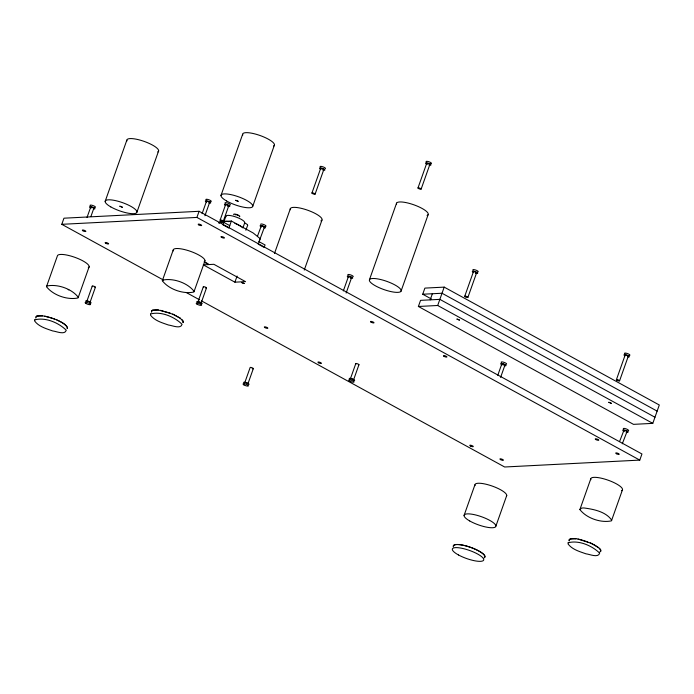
<?xml version="1.0" encoding="UTF-8"?>
<svg xmlns="http://www.w3.org/2000/svg" width="694" height="694" viewBox="0 0 694 694"><rect width="100%" height="100%" fill="white"/><g stroke="black" fill="none" stroke-linecap="round" stroke-linejoin="round"><path stroke-width="1.04" d="M163.472 280.038L61.783 224.318L63.952 218.194L199.083 211.297L641.95 453.98L639.781 460.105L504.659 467.001L201.494 300.875M89.162 266.696L78.066 297.943C67.465 300.25 53.108 295.288 46.498 286.674L57.342 256.051A16.812 4.355 19.5 0 1 76.106 257.786A16.812 4.355 19.5 0 1 88.268 267.815M87.019 217.474L90.636 207.263M90.923 216.493L93.811 208.33M105.141 201.425L126.828 140.188M92.224 286.145L86.802 301.456A1.683 0.434 19.5 0 1 88.598 301.595M89.986 302.515L95.408 287.212M136.961 212.06L158.648 150.832M204.99 260.788L193.886 292.035C183.294 294.343 168.928 289.381 162.327 280.758L173.162 250.144M61.783 224.318L196.914 217.422L199.083 211.297M202.093 213.683L206.43 201.434M204.912 215.765L209.614 202.501M220.97 195.517L242.648 134.28M220.119 220.128L225.541 204.817M219.139 223.459L219.79 221.62L231.371 221.03L253.137 232.958L260.189 238.649L258.237 244.158L264.188 247.42L265.056 244.965L259.105 241.712M223.303 221.195L228.725 205.884M224.058 221.325L225.828 216.355M229.749 225.619L223.798 222.366L222.939 224.813L228.881 228.074L231.371 221.03M203.307 286.848L197.885 302.15A1.683 0.434 19.5 0 1 199.352 302.185M201.069 303.217L206.491 287.906M242.874 227.953L244.756 222.679A10.002 2.585 19.5 0 0 234.772 216.615A10.002 2.585 19.5 0 0 225.906 216.806M252.79 206.153L274.468 144.925M245.893 230.252L247.654 225.272M234.91 282.18L245.529 281.643L213.891 264.31L203.273 264.848L234.91 282.18L237.079 276.056M274.494 253.449L290.396 208.547M244.713 382.854L250.135 367.551A1.683 0.434 19.5 0 1 251.375 367.516A1.683 0.434 19.5 0 1 253.267 368.471A1.683 0.434 19.5 0 1 252.182 368.67M311.936 193.036L320.611 168.538M247.897 383.921L253.319 368.609M315.119 194.094L323.786 169.605M304.258 270.07L321.964 220.067M343.33 290.933L348.388 276.646M346.15 293.024L351.572 277.713M369.468 279.673L396.569 203.134M350.349 378.967L355.762 363.665M417.979 187.987L426.645 163.498M353.524 380.034L358.945 364.723M421.154 189.054L429.829 164.556M401.037 291.185A16.812 4.355 19.5 0 0 379.115 279.179A16.812 4.355 19.5 0 0 375.593 285.919A16.812 4.355 19.5 0 0 401.037 291.185L428.137 214.646M431.252 298.906L422.724 294.23L424.884 288.105L444.195 287.125L659.3 405.001L652.794 423.366L633.492 424.355L418.387 306.479L420.555 300.355L439.857 299.366L654.963 417.241M430.202 299.86L432.371 293.736M418.387 306.479L437.688 305.49L444.195 287.125M464.737 296.277L473.412 271.788M467.921 297.344L476.596 272.846M497.78 375.315L501.753 364.09M500.6 377.406L504.937 365.157M464.06 515.486L474.904 484.872M495.88 526.13L506.724 495.507M616.393 379.748L625.068 355.259M619.577 380.815L628.252 356.317M622.544 489.6L611.449 520.856C600.857 523.163 586.491 518.201 579.889 509.578L590.724 478.964M257.448 236.29L261.196 226.166M259.114 241.451L264.371 227.268M619.534 441.636L623.819 430.584M622.292 443.787L626.968 431.737M46.498 286.674L46.75 286.032C57.35 283.725 71.708 288.687 78.318 297.31M67.223 328.557L67.474 327.924C65.965 323.543 60.569 322.033 56.839 319.995M162.327 280.758L162.578 280.124C173.179 277.817 187.536 282.779 194.147 291.402M151.734 310.738L151.622 312.144L151.604 310.938L152.671 310.131L158.345 309.949M183.051 322.649L183.164 321.253L181.741 319.405M579.889 509.578L581.286 508.294A12.613 3.262 19.5 0 1 583.975 507.965C593.691 509.231 606.009 511.704 611.709 520.214M569.297 539.559L569.184 540.956L569.167 539.759L570.234 538.943L575.899 538.77M600.614 551.47L600.726 550.064L599.295 548.225M67.283 328.418L67.335 327.16C61.835 320.55 52.727 318.234 44.676 316.204M183.103 322.51L183.164 321.253L179.989 318.017L172.659 314.087M599.746 552.025L600.735 551.27L600.726 550.064L599.642 548.555L594.611 545.024L590.221 542.899M152.376 310.253L157.668 309.871L170.247 313.107M569.939 539.073C575.933 537.581 582.136 540.088 587.809 541.927M235.431 214.793L235.882 214.767M218.541 222.635L223.798 222.366M422.724 294.23L442.026 293.25L657.131 411.117M42.516 315.857L36.548 316.16L35.793 318.052M597.976 547.176L591.002 543.246L578.059 539.108M160.496 310.296L173.439 314.425L180.483 318.373M54.427 319.023C48.823 317.123 42.82 314.929 36.843 316.039L35.784 316.967M236.94 215.036L237.886 215.504M68.186 289.615L68.819 289.901M244.635 222.974L245.364 223.312A5.04 1.301 19.5 0 1 247.524 225.515M437.688 305.49L652.794 423.366M196.914 217.422L639.781 460.105M186.287 292.538L199.586 299.834M320.246 167.02A2.854 0.737 19.5 0 1 322.805 166.777A2.854 0.737 19.5 0 1 325.182 168.677M320.793 169.275A2.854 0.737 19.5 0 1 320.298 167.896A2.854 0.737 19.5 0 1 324.523 169.431A2.854 0.737 19.5 0 1 322.97 170.073M321.105 169.05A1.683 0.434 19.5 0 1 321.166 168.382A1.683 0.434 19.5 0 1 323.508 169.241A1.683 0.434 19.5 0 1 322.962 169.726M426.558 162.214A2.854 0.737 19.5 0 1 427.166 161.338A2.854 0.737 19.5 0 1 430.896 162.7A2.854 0.737 19.5 0 1 430.54 163.671M426.836 164.235A2.854 0.737 19.5 0 1 426.342 162.847A2.854 0.737 19.5 0 1 430.566 164.391A2.854 0.737 19.5 0 1 429.013 165.033M427.409 164.148A1.683 0.434 19.5 0 1 426.975 163.333A1.683 0.434 19.5 0 1 429.334 164.053A1.683 0.434 19.5 0 1 429.274 164.721M196.983 302.168A2.854 0.737 19.5 0 1 199.82 302.02A2.854 0.737 19.5 0 1 201.624 303.868M200.306 302.567A1.683 0.434 19.5 0 1 200.948 302.992M203.585 287.212A1.683 0.434 19.5 0 1 204.036 286.709A1.683 0.434 19.5 0 1 206.265 287.594A1.683 0.434 19.5 0 1 205.658 288.027M85.891 301.465A2.854 0.737 19.5 0 1 88.737 301.326A2.854 0.737 19.5 0 1 90.541 303.165M89.222 301.864A1.683 0.434 19.5 0 1 89.864 302.289M92.718 286.657A1.683 0.434 19.5 0 1 92.692 285.98A1.683 0.434 19.5 0 1 94.983 286.752A1.683 0.434 19.5 0 1 94.852 287.368M243.811 382.871A2.854 0.737 19.5 0 1 246.37 382.628A2.854 0.737 19.5 0 1 248.747 384.528M244.869 382.724A1.683 0.434 19.5 0 1 245.537 382.732M246.179 382.888A1.683 0.434 19.5 0 1 247.394 383.409M349.438 378.985A2.854 0.737 19.5 0 1 351.997 378.742A2.854 0.737 19.5 0 1 354.382 380.642M350.895 378.811A1.683 0.434 19.5 0 1 352.465 379.245M353.029 379.523A1.683 0.434 19.5 0 1 353.498 379.93M356.048 364.029A1.683 0.434 19.5 0 1 356.404 363.517A1.683 0.434 19.5 0 1 358.598 364.315A1.683 0.434 19.5 0 1 358.39 364.888M348.024 275.136A2.854 0.737 19.5 0 1 350.583 274.885A2.854 0.737 19.5 0 1 352.968 276.785M348.57 277.383A2.854 0.737 19.5 0 1 348.076 276.004A2.854 0.737 19.5 0 1 352.309 277.548A2.854 0.737 19.5 0 1 350.756 278.181M349.151 277.305A1.683 0.434 19.5 0 1 348.787 276.481A1.683 0.434 19.5 0 1 351.225 277.296A1.683 0.434 19.5 0 1 350.748 277.834M501.389 362.58A2.854 0.737 19.5 0 1 503.948 362.329A2.854 0.737 19.5 0 1 506.334 364.229M501.936 364.827A2.854 0.737 19.5 0 1 501.441 363.448A2.854 0.737 19.5 0 1 505.674 364.992A2.854 0.737 19.5 0 1 504.122 365.625M502.517 364.749A1.683 0.434 19.5 0 1 502.152 363.925A1.683 0.434 19.5 0 1 504.59 364.74A1.683 0.434 19.5 0 1 504.113 365.278M624.982 353.975A2.854 0.737 19.5 0 1 625.589 353.099A2.854 0.737 19.5 0 1 629.319 354.461A2.854 0.737 19.5 0 1 628.964 355.423M624.808 355.744A2.854 0.737 19.5 0 1 624.895 354.617A2.854 0.737 19.5 0 1 628.885 356.074A2.854 0.737 19.5 0 1 627.957 356.898M625.355 355.623A1.683 0.434 19.5 0 1 625.71 355.111A1.683 0.434 19.5 0 1 627.905 355.909A1.683 0.434 19.5 0 1 627.697 356.473M473.048 270.27A2.854 0.737 19.5 0 1 475.893 270.122A2.854 0.737 19.5 0 1 477.698 271.961M473.603 272.525A2.854 0.737 19.5 0 1 473.1 271.137A2.854 0.737 19.5 0 1 477.333 272.681A2.854 0.737 19.5 0 1 475.78 273.323M473.698 272.152A1.683 0.434 19.5 0 1 474.149 271.649A1.683 0.434 19.5 0 1 476.379 272.534A1.683 0.434 19.5 0 1 475.772 272.968M225.177 203.307A2.854 0.737 19.5 0 1 227.736 203.064A2.854 0.737 19.5 0 1 230.122 204.956M225.724 205.554A2.854 0.737 19.5 0 1 225.229 204.175A2.854 0.737 19.5 0 1 229.454 205.719A2.854 0.737 19.5 0 1 227.91 206.352M225.819 205.181A1.683 0.434 19.5 0 1 226.27 204.687A1.683 0.434 19.5 0 1 228.499 205.563A1.683 0.434 19.5 0 1 227.892 206.005M260.692 224.44A2.854 0.763 20.3 0 1 263.972 224.622A2.854 0.763 20.3 0 1 265.481 226.418M261.378 226.929A2.854 0.763 20.3 0 1 260.771 225.489A2.854 0.763 20.3 0 1 264.891 226.929A2.854 0.763 20.3 0 1 264.067 227.866M261.473 226.539A1.683 0.451 20.3 0 1 261.751 226.001A1.683 0.451 20.3 0 1 263.876 226.738A1.683 0.451 20.3 0 1 264.041 227.432M623.498 429.092A2.854 0.789 21.2 0 1 624.713 428.467A2.854 0.789 21.2 0 1 628.2 429.968A2.854 0.789 21.2 0 1 627.714 430.913M623.984 431.373A2.854 0.789 21.2 0 1 623.524 429.898A2.854 0.789 21.2 0 1 627.714 431.555A2.854 0.789 21.2 0 1 626.144 432.232M624.305 431.13A1.683 0.468 21.2 0 1 624.296 430.419A1.683 0.468 21.2 0 1 626.561 431.243A1.683 0.468 21.2 0 1 626.413 431.902M206.335 200.15A2.854 0.737 19.5 0 1 206.803 199.265A2.854 0.737 19.5 0 1 210.421 200.479A2.854 0.737 19.5 0 1 210.716 201.616M206.612 202.171A2.854 0.737 19.5 0 1 206.118 200.792A2.854 0.737 19.5 0 1 210.351 202.327A2.854 0.737 19.5 0 1 208.799 202.969M206.552 201.659A1.683 0.434 19.5 0 1 208.226 201.581A1.683 0.434 19.5 0 1 209.284 202.657M90.541 205.979A2.854 0.737 19.5 0 1 91.001 205.094A2.854 0.737 19.5 0 1 94.618 206.309A2.854 0.737 19.5 0 1 94.913 207.445M90.367 207.758A2.854 0.737 19.5 0 1 90.463 206.63A2.854 0.737 19.5 0 1 94.445 208.079A2.854 0.737 19.5 0 1 93.525 208.911M91.4 207.922A1.683 0.434 19.5 0 1 90.957 207.107A1.683 0.434 19.5 0 1 93.317 207.818A1.683 0.434 19.5 0 1 93.256 208.486M224.24 221.655A10.002 2.585 19.5 0 1 229.072 221.681M234.876 223.355A10.002 2.585 19.5 0 1 241.712 227.103M233.887 214.793A3.279 0.85 19.5 0 1 237.148 214.628A3.279 0.85 19.5 0 1 239.222 216.736M290.404 209.753A16.812 4.355 19.5 0 1 308.214 210.412A16.812 4.355 19.5 0 1 320.897 220.874M396.578 204.331A16.812 4.355 19.5 0 1 414.387 204.999A16.812 4.355 19.5 0 1 427.07 215.461M126.967 140.96A16.812 4.355 19.5 0 1 144.352 141.472A16.812 4.355 19.5 0 1 157.755 151.951M242.787 135.044A16.812 4.355 19.5 0 1 260.181 135.556A16.812 4.355 19.5 0 1 273.575 146.044M453.538 545.736A16.604 4.294 19.5 0 1 471.139 547.575A16.604 4.294 19.5 0 1 484.716 557.109M453.356 546.872A16.812 4.355 19.5 0 1 470.749 547.384A16.812 4.355 19.5 0 1 484.143 557.863M173.3 250.907A16.812 4.355 19.5 0 1 190.694 251.419A16.812 4.355 19.5 0 1 204.097 261.907M590.863 479.728A16.812 4.355 19.5 0 1 608.256 480.239A16.812 4.355 19.5 0 1 621.651 490.719M475.043 485.635A16.812 4.355 19.5 0 1 491.187 485.713A16.812 4.355 19.5 0 1 506.473 496.141M34.769 319.856L34.709 321.114C38.916 326.709 46.29 328.67 52.605 330.917C56.266 331.272 64.924 335.323 66.26 330.223C58.574 322.649 45.344 317.037 34.769 319.856M150.598 313.948L150.537 315.206C154.745 320.793 162.118 322.753 168.434 325.009C172.095 325.365 180.744 329.416 182.08 324.315C174.394 316.742 161.173 311.129 150.598 313.948M568.16 542.76L568.1 544.018C572.307 549.613 579.681 551.574 585.996 553.829C589.657 554.185 598.306 558.236 599.642 553.127C591.956 545.553 578.735 539.941 568.16 542.76M119.88 206.213L122.318 207.202L119.88 206.213M235.7 200.306L238.137 201.295L235.7 200.306M205.485 262.714L207.922 263.694L205.485 262.714M241.677 282.536L244.114 283.525L241.677 282.536M456.99 319.084L459.428 320.064L456.99 319.084M608.829 402.286L611.275 403.275L608.829 402.286M312.43 193.539A1.683 0.434 19.5 0 0 315.076 194.181A1.683 0.434 19.5 0 0 313.072 192.975A1.683 0.434 19.5 0 0 312.43 193.539M418.473 188.499A1.683 0.434 19.5 0 0 421.111 189.132A1.683 0.434 19.5 0 0 419.107 187.935A1.683 0.434 19.5 0 0 418.473 188.499M197.079 304.18A2.854 0.737 19.5 0 0 201.564 305.256A2.854 0.737 19.5 0 0 198.163 303.217A2.854 0.737 19.5 0 0 197.079 304.18M85.995 303.478A2.854 0.737 19.5 0 0 90.48 304.562A2.854 0.737 19.5 0 0 87.071 302.515A2.854 0.737 19.5 0 0 85.995 303.478M243.906 384.884A2.854 0.737 19.5 0 0 248.391 385.959A2.854 0.737 19.5 0 0 244.991 383.921A2.854 0.737 19.5 0 0 243.906 384.884M349.533 380.997A2.854 0.737 19.5 0 0 354.027 382.073A2.854 0.737 19.5 0 0 350.617 380.034A2.854 0.737 19.5 0 0 349.533 380.997M616.897 380.26A1.683 0.434 19.5 0 0 619.534 380.893A1.683 0.434 19.5 0 0 617.53 379.687A1.683 0.434 19.5 0 0 616.897 380.26M465.24 296.789A1.683 0.434 19.5 0 0 467.877 297.422A1.683 0.434 19.5 0 0 465.874 296.217A1.683 0.434 19.5 0 0 465.24 296.789M220.614 220.64A1.683 0.434 19.5 0 0 223.26 221.273A1.683 0.434 19.5 0 0 221.256 220.067A1.683 0.434 19.5 0 0 220.614 220.64M226.574 200.965A16.812 4.355 19.5 0 0 252.538 206.786A16.812 4.355 19.5 0 0 231.527 194.754A16.812 4.355 19.5 0 0 226.574 200.965M110.754 206.873A16.812 4.355 19.5 0 0 136.709 212.694A16.812 4.355 19.5 0 0 115.698 200.661A16.812 4.355 19.5 0 0 110.754 206.873M458.508 554.974A16.604 4.294 19.5 0 0 483.631 560.171A16.604 4.294 19.5 0 0 461.987 548.312A16.604 4.294 19.5 0 0 458.508 554.974M469.673 520.934A16.812 4.355 19.5 0 0 495.629 526.763A16.812 4.355 19.5 0 0 474.618 514.722A16.812 4.355 19.5 0 0 469.673 520.934M500.591 459.628A1.848 0.477 19.5 0 0 503.393 460.209A1.848 0.477 19.5 0 0 500.981 458.89A1.848 0.477 19.5 0 0 500.591 459.628M198.857 224.899A1.848 0.477 19.5 0 0 201.65 225.481A1.848 0.477 19.5 0 0 199.247 224.162A1.848 0.477 19.5 0 0 198.857 224.899M221.629 237.383A1.848 0.477 19.5 0 0 224.431 237.964A1.848 0.477 19.5 0 0 222.019 236.645A1.848 0.477 19.5 0 0 221.629 237.383M318.615 362.797A1.848 0.477 19.5 0 0 321.417 363.378A1.848 0.477 19.5 0 0 319.006 362.06A1.848 0.477 19.5 0 0 318.615 362.797M371.177 322.224A1.848 0.477 19.5 0 0 373.979 322.805A1.848 0.477 19.5 0 0 371.568 321.478A1.848 0.477 19.5 0 0 371.177 322.224M265.004 327.637A1.848 0.477 19.5 0 0 267.806 328.219A1.848 0.477 19.5 0 0 265.394 326.9A1.848 0.477 19.5 0 0 265.004 327.637M83.028 230.816A1.848 0.477 19.5 0 0 85.83 231.388A1.848 0.477 19.5 0 0 83.419 230.07A1.848 0.477 19.5 0 0 83.028 230.816M444.099 356.395A1.848 0.477 19.5 0 0 446.893 356.976A1.848 0.477 19.5 0 0 444.481 355.658A1.848 0.477 19.5 0 0 444.099 356.395M105.809 243.29A1.848 0.477 19.5 0 0 108.602 243.872A1.848 0.477 19.5 0 0 106.191 242.553A1.848 0.477 19.5 0 0 105.809 243.29M616.419 453.72A1.848 0.477 19.5 0 0 619.213 454.301A1.848 0.477 19.5 0 0 616.801 452.974A1.848 0.477 19.5 0 0 616.419 453.72M470.463 446.008A1.848 0.477 19.5 0 0 473.256 446.589A1.848 0.477 19.5 0 0 470.844 445.262A1.848 0.477 19.5 0 0 470.463 446.008M595.938 439.606A1.848 0.477 19.5 0 0 598.731 440.187A1.848 0.477 19.5 0 0 596.328 438.86A1.848 0.477 19.5 0 0 595.938 439.606"/></g></svg>
